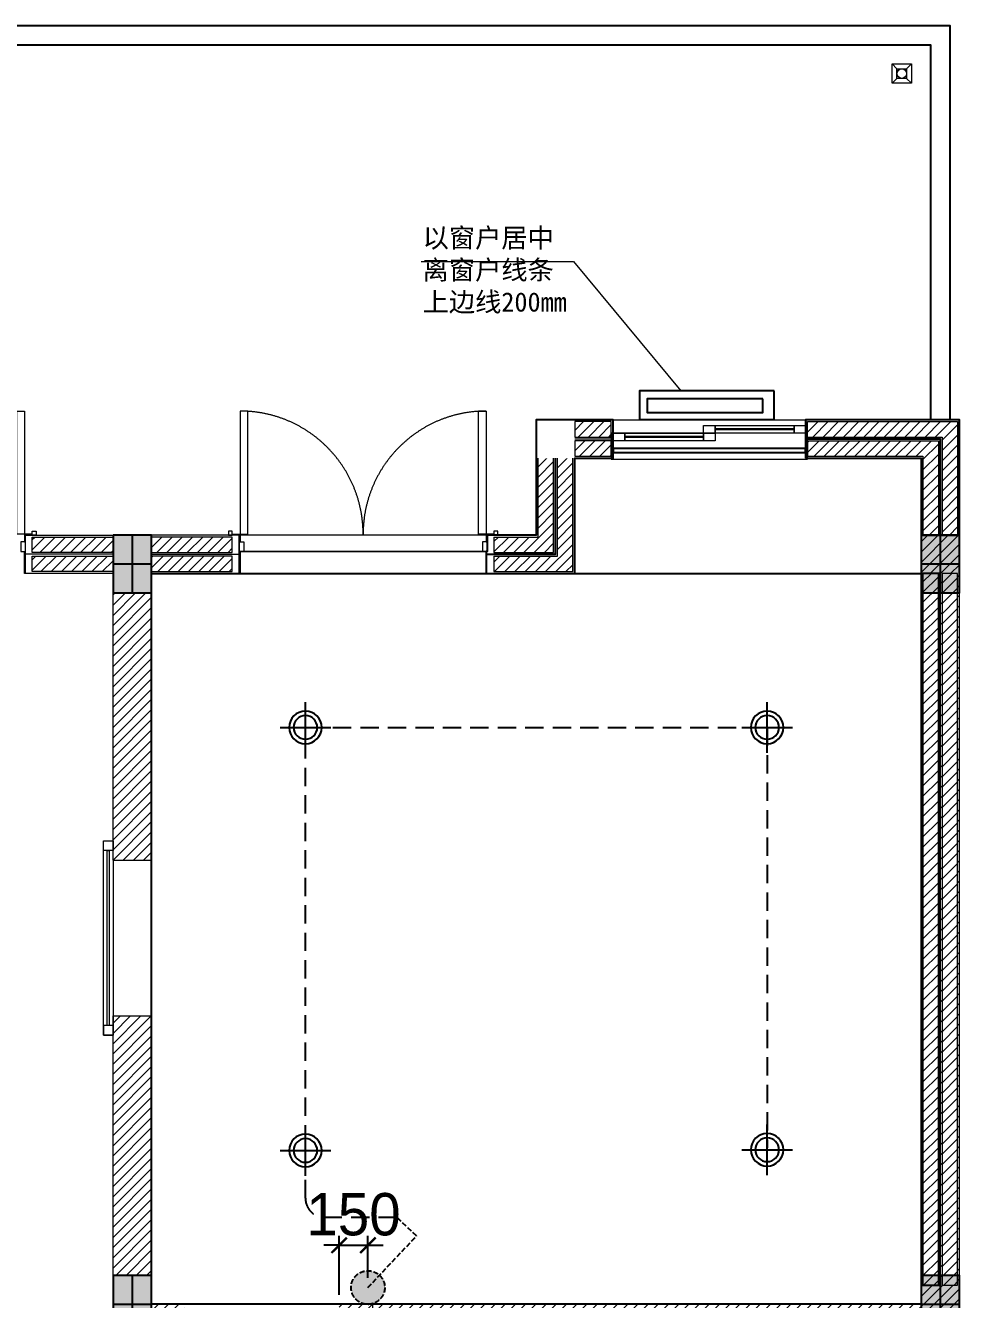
# Model space of a CAD drawing. Header units: inches. Extents: x -315689 to -186947, y -1261464 to -1173043.
# Drawn here: x -254907 to -250052, y -1211889 to -1205264 of the extents above; entities that cross this region are included whole.
import ezdxf

# ---------------------------------------------------------------- set-up
doc = ezdxf.new("R2010")
doc.units = ezdxf.units.IN
doc.header["$LTSCALE"] = 30
doc.header["$MEASUREMENT"] = 0
for name, pattern in [('CENTER2', [28.575, 19.05, -3.175, 3.175, -3.175]), ('DASH', [0.35, 0.25, -0.1]), ('HIDDEN2', [4.7625, 3.175, -1.5875])]:
    doc.linetypes.add(name, pattern=pattern)
doc.layers.get('Defpoints').update_dxf_attribs({"color": 140, "lineweight": 0})
for name, color, linetype, lineweight in [('200mm Colum', 1, 'Continuous', 0), ('200mm Wall', 7, 'Continuous', 20), ('A-WALL', 7, 'Continuous', 0), ('A-WALL-4-20', 252, 'Continuous', 0), ('B-WINDOW 2', 142, 'Continuous', 0), ('C-DOOR', 45, 'Continuous', 0), ('E- FIXTURES-TOILET', 251, 'Continuous', 0), ('floor', 1, 'Continuous', 18), ('TEXT2', 7, 'Continuous', 25)]:
    doc.layers.add(name, color=color, linetype=linetype, lineweight=lineweight)
for name, color, linetype in [('Ceiling', 4, 'Continuous'), ('L', 7, 'Continuous'), ('LIGHT', 6, 'Continuous'), ('WALL', 3, 'Continuous')]:
    doc.layers.add(name, color=color, linetype=linetype)
doc.layers.add('EM-ELEC', color=7, linetype='Continuous', lineweight=20, true_color=0xf1a013)
doc.layers.add('FF-开关回路', color=7, linetype='DASH', true_color=0xea0652)
doc.styles.add('Annotative', font='arial.ttf')
doc.styles.add('cordia.shx', font='cordia.shx')
doc.dimstyles.new('ISO 100', dxfattribs={"dimscale": 100, "dimtxt": 2.2, "dimasz": 0.8, "dimexe": 0.5, "dimexo": 0.5, "dimgap": 0.5, "dimtad": 1, "dimdec": 0, "dimzin": 0, "dimdsep": 46, "dimtxsty": 'cordia.shx', "dimblk": 'ARCHTICK', "dimcen": 0.09, "dimclrd": 6, "dimclre": 6, "dimclrt": 256, "dimadec": 0, "dimazin": 0, "dimtfac": 1, "dimtdec": 0, "dimtix": 1, "dimtmove": 2, "dimatfit": 3, "dimfxl": 1, "dimtolj": 1, "dimtzin": 0, "dimarcsym": 0})
pattern_1 = [(45, (21612.12, 5e-09), (-26.5165043, 26.5165043), [])]
pattern_2 = [(45, (21612.12, 35685.453), (-26.5165043, 26.5165043), [])]
pattern_3 = [(45, (19667.12, 36285.453), (-26.5165043, 26.5165043), [])]
pattern_4 = [(45, (-312528.227, -764272.604), (-26.5165043, 26.5165043), [])]

# ---------------------------------------------------------------- blocks, each defined once
blk = doc.blocks.new('zhu2')
at = {"lineweight": 25}
blk.add_hatch(color=5, dxfattribs=at).paths.add_polyline_path([(704694, -104492), (704694, -104792), (704894, -104792), (704894, -104492)])
at = {"color": 5, "lineweight": 25}
for p, q in [((704794, -104492), (704794, -104792)), ((704694, -104642), (704894, -104642))]:
    blk.add_line(p, q, dxfattribs=at)
blk.add_lwpolyline([(704694, -104492), (704694, -104792), (704894, -104792), (704894, -104492), (704694, -104492)], dxfattribs=at)
blk = doc.blocks.new('jgzhuzjd')
at = {"color": 3, "lineweight": 25}
for p in [(-415512.5, 114503), (-415512.5, 110653)]:
    blk.add_blockref('zhu2', p, dxfattribs=at)
blk = doc.blocks.new('AR-Double-Metal-Door-128cm-200-Frame_Flat-A')
at = {"layer": 'A-WALL', "color": 9, "true_color": 0xc7c8ca}
for points in [[(-680, 195), (-680, 215), (-700, 215), (-700, 195), (-680, 195)], [(700, 195), (700, 215), (680, 215), (680, 195), (700, 195)]]:
    blk.add_lwpolyline(points, dxfattribs=at)
for points in [[(-680, 200), (-640, 200), (-640, 160), (-645, 160), (-645, 195), (-680, 195)], [(680, 200), (640, 200), (640, 160), (645, 160), (645, 195), (680, 195)], [(-645, 160), (-620, 160), (-620, 110), (-645, 110)], [(645, 160), (620, 160), (620, 110), (645, 110)]]:
    blk.add_lwpolyline(points, close=True, dxfattribs=at)
at = {"layer": 'C-DOOR'}
for points in [[(-640, 200), (-600, 200), (-600, 840), (-640, 840)], [(640, 200), (600, 200), (600, 840), (640, 840)]]:
    blk.add_lwpolyline(points, close=True, dxfattribs=at)
at = {"layer": 'C-DOOR', "linetype": 'CENTER2', "ltscale": 50}
for centre, start, end in [((-640, 200), 0, 90), ((640, 200), 90, 180)]:
    blk.add_arc(centre, 640, start, end, dxfattribs=at)
blk = doc.blocks.new('AR-Hing-Alu-Window-100cm-200-Frame_Flat-A')
at = {"color": 0}
for points in [[(-440, -30), (-500, -30), (-500, -70), (-440, -70)], [(-30, -30), (-440, -30), (-440, -70), (-30, -70)], [(30, -30), (-30, -30), (-30, -70), (30, -70)], [(30, -70), (-30, -70), (-30, -110), (30, -110)], [(440, -70), (30, -70), (30, -110), (440, -110)], [(500, -70), (440, -70), (440, -110), (500, -110)]]:
    blk.add_lwpolyline(points, close=True, dxfattribs=at)
for points in [[(-440, -47.5), (-30, -47.5)], [(-440, -52.5), (-30, -52.5)], [(30, -87.5), (440, -87.5)], [(30, -92.5), (440, -92.5)]]:
    blk.add_lwpolyline(points, dxfattribs=at)
blk = doc.blocks.new('200mm Column')
blk.add_point((0, 0))
at = {"color": 1, "linetype": 'ByBlock'}
blk.add_wipeout([(100, -100), (-100, -100), (-100, 100), (100, 100)], dxfattribs=at)
blk = doc.blocks.new('AR-Drain-Tiolet-Area_Flat-A')
at = {"color": 0, "ltscale": 800}
for p, q in [((-120, -20), (-95, -45)), ((-45, -45), (-20, -20)), ((-95, -95), (-120, -120)), ((-45, -95), (-20, -120))]:
    blk.add_line(p, q, dxfattribs=at)
for points in [[(-20, -20), (-20, -120), (-120, -120), (-120, -20)], [(-45, -45), (-45, -95), (-95, -95), (-95, -45)]]:
    blk.add_lwpolyline(points, close=True, dxfattribs=at)
blk.add_circle((-70, -70), 25, dxfattribs=at)
blk = doc.blocks.new('GL')
at = {"layer": 'A-WALL-4-20'}
h = blk.add_hatch(dxfattribs=at)
h.set_pattern_fill('ANSI31', color=253, scale=300)
h.set_pattern_definition(pattern_2)
h.paths.add_polyline_path([(-250841.9, -1177597.9), (-250061.9, -1177597.9), (-250061.9, -1178187.9), (-250141.9, -1178187.9), (-250141.9, -1177677.9), (-250841.9, -1177677.9)])
h.paths.add_polyline_path([(-250841.9, -1177697.9), (-250161.9, -1177697.9), (-250161.9, -1178187.9), (-250241.9, -1178187.9), (-250241.9, -1177777.9), (-250841.9, -1177777.9)], flags=17)
h = blk.add_hatch(dxfattribs=at)
h.set_pattern_fill('ANSI31', color=253, scale=300)
h.set_pattern_definition(pattern_2)
h.paths.add_polyline_path([(-252241.9, -1177787.9), (-252161.9, -1177787.9), (-252161.9, -1178277.9), (-252471.9, -1178277.9), (-252471.9, -1178197.9), (-252241.9, -1178197.9)], flags=17)
h.paths.add_polyline_path([(-252141.9, -1177787.9), (-252061.9, -1177787.9), (-252061.9, -1178377.9), (-252471.9, -1178377.9), (-252471.9, -1178297.9), (-252141.9, -1178297.9)])
h = blk.add_hatch(dxfattribs=at)
h.set_pattern_fill('ANSI31', color=253, scale=300)
h.set_pattern_definition(pattern_1)
h.paths.add_polyline_path([(-250051.9, -1178187.9), (-250251.9, -1178187.9), (-250251.9, -1178387.9), (-250151.9, -1178387.9), (-250151.9, -1182087.9), (-250251.9, -1182087.9), (-250251.9, -1182187.9), (-253101.9, -1182187.9), (-253101.9, -1182387.9), (-253001.9, -1182387.9), (-253001.9, -1182287.9), (-250251.9, -1182287.9), (-250251.9, -1182387.9), (-250051.9, -1182387.9)])
h.paths.add_polyline_path([(-250141.9, -1182087.9), (-250141.9, -1178387.9), (-250061.9, -1178387.9), (-250061.9, -1182087.9)], flags=16)
h.paths.add_polyline_path([(-253001.9, -1183147.9), (-253101.9, -1183147.9), (-253101.9, -1183787.9), (-253001.9, -1183787.9)])
h.paths.add_polyline_path([(-250251.9, -1183787.9), (-251051.9, -1183787.9), (-251051.9, -1183537.9), (-250251.9, -1183537.9), (-250251.9, -1183687.9), (-250051.9, -1183687.9), (-250051.9, -1182387.9), (-250251.9, -1182387.9), (-250251.9, -1183437.9), (-251151.9, -1183437.9), (-251151.9, -1183787.9), (-252596.9, -1183787.9), (-253001.9, -1183787.9), (-253101.9, -1183787.9), (-253101.9, -1183887.9), (-252541.9, -1183887.9), (-250251.9, -1183887.9)])
h.paths.add_polyline_path([(-254151.9, -1183787.9), (-254251.9, -1183787.9), (-254251.9, -1183887.9), (-254151.9, -1183887.9)])
h.paths.add_polyline_path([(-253101.9, -1183787.9), (-253261.9, -1183787.9), (-253261.9, -1183887.9), (-253101.9, -1183887.9)])
h = blk.add_hatch(dxfattribs=at)
h.set_pattern_fill('ANSI31', color=253, scale=300)
h.set_pattern_definition(pattern_4)
h.paths.add_polyline_path([(-254871.9, -1178197.9), (-254451.9, -1178197.9), (-254451.9, -1178277.9), (-254871.9, -1178277.9)])
h = blk.add_hatch(dxfattribs=at)
h.set_pattern_fill('ANSI31', color=253, scale=300)
h.set_pattern_definition(pattern_2)
h.paths.add_polyline_path([(-253831.9, -1178197.9), (-254251.9, -1178197.9), (-254251.9, -1178277.9), (-253831.9, -1178277.9)])
h = blk.add_hatch(dxfattribs=at)
h.set_pattern_fill('ANSI31', color=253, scale=300)
h.set_pattern_definition(pattern_4)
h.paths.add_polyline_path([(-254871.9, -1178297.9), (-254451.9, -1178297.9), (-254451.9, -1178377.9), (-254871.9, -1178377.9)])
h = blk.add_hatch(dxfattribs=at)
h.set_pattern_fill('ANSI31', color=253, scale=300)
h.set_pattern_definition(pattern_2)
h.paths.add_polyline_path([(-253831.9, -1178297.9), (-254251.9, -1178297.9), (-254251.9, -1178377.9), (-253831.9, -1178377.9)])
h = blk.add_hatch(dxfattribs=at)
h.set_pattern_fill('ANSI31', color=253, scale=300)
h.set_pattern_definition(pattern_2)
h.paths.add_polyline_path([(-250161.9, -1178387.9), (-250241.9, -1178387.9), (-250241.9, -1182087.9), (-250161.9, -1182087.9)])
h = blk.add_hatch(dxfattribs=at)
h.set_pattern_fill('ANSI31', color=253, scale=300)
h.set_pattern_definition(pattern_2)
h.paths.add_polyline_path([(-250061.9, -1178387.9), (-250141.9, -1178387.9), (-250141.9, -1182087.9), (-250061.9, -1182087.9)])
h = blk.add_hatch(dxfattribs=at)
h.set_pattern_fill('ANSI31', color=253, scale=300)
h.set_pattern_definition(pattern_1)
h.paths.add_polyline_path([(-254251.9, -1178487.9), (-254451.9, -1178487.9), (-254451.9, -1179877.9), (-254351.9, -1179877.9), (-254251.9, -1179877.9)])
h.paths.add_polyline_path([(-254251.9, -1180687.9), (-254351.9, -1180687.9), (-254451.9, -1180687.9), (-254451.9, -1182037.9), (-254251.9, -1182037.9)])
h.paths.add_polyline_path([(-254251.9, -1182337.9), (-254451.9, -1182337.9), (-254451.9, -1183687.9), (-254251.9, -1183687.9)])
h.paths.add_polyline_path([(-254076.9, -1182187.9), (-254251.9, -1182187.9), (-254251.9, -1182287.9), (-254076.9, -1182287.9)])
h.paths.add_polyline_path([(-253101.9, -1182187.9), (-253276.9, -1182187.9), (-253276.9, -1182287.9), (-253101.9, -1182287.9)])
h.paths.add_polyline_path([(-254251.9, -1183687.9), (-254451.9, -1183687.9), (-254451.9, -1185087.9), (-254251.9, -1185087.9)])
h.paths.add_polyline_path([(-254251.9, -1185897.9), (-254451.9, -1185897.9), (-254451.9, -1187087.9), (-254251.9, -1187087.9)])
h.paths.add_polyline_path([(-254251.9, -1187287.9), (-254451.9, -1187287.9), (-254451.9, -1187537.9), (-254251.9, -1187537.9)])
h.paths.add_polyline_path([(-250251.9, -1187087.9), (-254251.9, -1187087.9), (-254251.9, -1187187.9), (-250601.9, -1187187.9), (-250601.9, -1187537.9), (-250251.9, -1187537.9), (-250251.9, -1187437.9), (-250501.9, -1187437.9), (-250501.9, -1187187.9), (-250251.9, -1187187.9)])
at = {"color": 51, "true_color": 0xf7f281}
blk.add_lwpolyline([(-251851.9, -1177737.9), (-251851.9, -1177757.9), (-250851.9, -1177757.9), (-250851.9, -1177737.9)], close=True, dxfattribs=at)
at = {"layer": '200mm Wall'}
for p, q in [((-254451.9, -1179877.9), (-254251.9, -1179877.9)), ((-254451.9, -1180687.9), (-254251.9, -1180687.9))]:
    blk.add_line(p, q, dxfattribs=at)
for points in [[(-250051.9, -1183687.9), (-250051.9, -1183687.9), (-250051.9, -1177587.9)], [(-254451.9, -1179877.9), (-254451.9, -1178387.9), (-254906.9, -1178387.9), (-254906.9, -1178247.9)], [(-254251.9, -1179877.9), (-254251.9, -1178387.9), (-253796.9, -1178387.9), (-253796.9, -1178247.9)], [(-254451.9, -1182337.9), (-254451.9, -1180687.9)], [(-254251.9, -1182337.9), (-254251.9, -1180687.9)]]:
    blk.add_lwpolyline(points, dxfattribs=at)
at = {"layer": 'A-WALL'}
for p, q in [((-254451.9, -1178287.9), (-254911.9, -1178287.9)), ((-254251.9, -1178287.9), (-253791.9, -1178287.9))]:
    blk.add_line(p, q, dxfattribs=at)
for points in [[(-254871.9, -1178387.9), (-254911.9, -1178387.9), (-254911.9, -1178272.9), (-254906.9, -1178272.9), (-254906.9, -1178187.9), (-254451.9, -1178187.9)], [(-253831.9, -1178387.9), (-253791.9, -1178387.9), (-253791.9, -1178272.9), (-253796.9, -1178272.9), (-253796.9, -1178187.9), (-254251.9, -1178187.9)], [(-254451.9, -1178387.9), (-254871.9, -1178387.9)]]:
    blk.add_lwpolyline(points, dxfattribs=at)
at = {"layer": 'A-WALL-4-20'}
blk.add_line((-251851.9, -1177587.9), (-250851.9, -1177587.9), dxfattribs=at)
at = {"layer": 'A-WALL-4-20', "color": 6}
blk.add_lwpolyline([(-250841.9, -1177657.9), (-251861.9, -1177657.9), (-251861.9, -1177792.9), (-250841.9, -1177792.9)], close=True, dxfattribs=at)
at = {"layer": 'C-DOOR'}
blk.add_line((-254451.9, -1179877.9), (-254251.9, -1179877.9), dxfattribs=at)
for points in [[(-254451.9, -1179877.9), (-254451.9, -1180787.9), (-254501.9, -1180787.9), (-254501.9, -1179777.9), (-254451.9, -1179777.9)], [(-254501.9, -1179777.9), (-254451.9, -1179777.9), (-254451.9, -1179827.9), (-254501.9, -1179827.9), (-254501.9, -1179777.9)], [(-254501.9, -1180787.9), (-254451.9, -1180787.9), (-254451.9, -1180737.9), (-254501.9, -1180737.9), (-254501.9, -1180787.9)]]:
    blk.add_lwpolyline(points, dxfattribs=at)
blk.add_lwpolyline([(-254471.9, -1179827.9), (-254471.9, -1180737.9), (-254481.9, -1180737.9), (-254481.9, -1179827.9)], close=True, dxfattribs=at)
at = {"layer": 'floor', "color": 253}
for p, q in [((-250841.9, -1177677.9), (-250841.9, -1177597.9)), ((-250841.9, -1177697.9), (-250841.9, -1177777.9))]:
    blk.add_line(p, q, dxfattribs=at)
for points in [[(-250841.9, -1177597.9), (-250061.9, -1177597.9), (-250061.9, -1178187.9)], [(-250841.9, -1177677.9), (-250141.9, -1177677.9), (-250141.9, -1178187.9)], [(-250841.9, -1177697.9), (-250161.9, -1177697.9), (-250161.9, -1178187.9)], [(-250841.9, -1177777.9), (-250241.9, -1177777.9), (-250241.9, -1178187.9)], [(-252471.9, -1178197.9), (-252471.9, -1178277.9)], [(-252471.9, -1178297.9), (-252471.9, -1178377.9)]]:
    blk.add_lwpolyline(points, dxfattribs=at)
at = {"layer": 'floor', "color": 251, "true_color": 0x636466}
for points in [[(-252506.9, -1178187.9), (-253796.9, -1178187.9), (-253796.9, -1178272.9), (-252506.9, -1178272.9)], [(-252511.9, -1178272.9), (-253791.9, -1178272.9), (-253791.9, -1178387.9), (-252511.9, -1178387.9)]]:
    blk.add_lwpolyline(points, close=True, dxfattribs=at)
at = {"layer": 'floor', "color": 253}
for points in [[(-254871.9, -1178197.9), (-254451.9, -1178197.9), (-254451.9, -1178277.9), (-254871.9, -1178277.9)], [(-253831.9, -1178197.9), (-254251.9, -1178197.9), (-254251.9, -1178277.9), (-253831.9, -1178277.9)], [(-254871.9, -1178297.9), (-254451.9, -1178297.9), (-254451.9, -1178377.9), (-254871.9, -1178377.9)], [(-253831.9, -1178297.9), (-254251.9, -1178297.9), (-254251.9, -1178377.9), (-253831.9, -1178377.9)], [(-250161.9, -1178387.9), (-250241.9, -1178387.9), (-250241.9, -1182087.9), (-250161.9, -1182087.9)], [(-250061.9, -1178387.9), (-250141.9, -1178387.9), (-250141.9, -1182087.9), (-250061.9, -1182087.9)]]:
    blk.add_lwpolyline(points, close=True, dxfattribs=at)
at = {"layer": 'WALL'}
for points in [[(-250851.9, -1177787.9), (-250251.9, -1177787.9), (-250251.9, -1178187.9), (-250051.9, -1178187.9), (-250051.9, -1177587.9), (-250851.9, -1177587.9)], [(-250251.9, -1182087.9), (-250151.9, -1182087.9), (-250151.9, -1178387.9), (-250251.9, -1178387.9)]]:
    blk.add_lwpolyline(points, close=True, dxfattribs=at)
blk.add_lwpolyline([(-250851.9, -1177687.9), (-250151.9, -1177687.9), (-250151.9, -1178187.9)], dxfattribs=at)
at = {"layer": '200mm Wall'}
for p in [(-543633.4, -1188198.9), (-539433.4, -1188198.9)]:
    blk.add_blockref('jgzhuzjd', p, dxfattribs=at)
at = {"layer": 'A-WALL', "xscale": -1}
blk.add_blockref('AR-Double-Metal-Door-128cm-200-Frame_Flat-A', (-255551.9, -1178382.9), dxfattribs=at)
at = {"layer": 'A-WALL'}
blk.add_blockref('AR-Double-Metal-Door-128cm-200-Frame_Flat-A', (-253151.9, -1178382.9), dxfattribs=at)
at = {"layer": 'B-WINDOW 2', "xscale": -1}
blk.add_blockref('AR-Hing-Alu-Window-100cm-200-Frame_Flat-A', (-251351.9, -1177587.9), dxfattribs=at)
at = {"layer": 'E- FIXTURES-TOILET'}
blk.add_blockref('AR-Drain-Tiolet-Area_Flat-A', (-250281.9, -1175717.9), dxfattribs=at)
at = {"layer": '200mm Colum'}
blk.add_blockref('200mm Column', (-252151.9, -1177687.9), dxfattribs=at)
at = {"layer": 'A-WALL-4-20'}
h = blk.add_hatch(dxfattribs=at)
h.set_pattern_fill('ANSI31', color=253, scale=300)
h.set_pattern_definition(pattern_3)
h.paths.add_polyline_path([(-251861.9, -1177677.9), (-252051.9, -1177677.9), (-252051.9, -1177597.9), (-251861.9, -1177597.9)])
h = blk.add_hatch(dxfattribs=at)
h.set_pattern_fill('ANSI31', color=253, scale=300)
h.set_pattern_definition(pattern_3)
h.paths.add_polyline_path([(-251861.9, -1177697.9), (-252051.9, -1177697.9), (-252051.9, -1177777.9), (-251861.9, -1177777.9)])
for points in [[(-258601.9, -1177587.9), (-258601.9, -1175537.9), (-250101.9, -1175537.9), (-250101.9, -1177587.9)], [(-258501.9, -1177587.9), (-258501.9, -1175637.9), (-250201.9, -1175637.9), (-250201.9, -1177587.9)]]:
    blk.add_lwpolyline(points)
at = {"layer": 'A-WALL'}
blk.add_line((-252051.9, -1177687.9), (-251851.9, -1177687.9), dxfattribs=at)
blk.add_lwpolyline([(-253101.9, -1182387.9), (-253101.9, -1182187.9), (-250251.9, -1182187.9), (-250251.9, -1177787.9), (-250851.9, -1177787.9), (-250851.9, -1177587.9), (-250151.9, -1177587.9)], dxfattribs=at)
at = {"layer": 'floor', "color": 253}
for points in [[(-251861.9, -1177597.9), (-252051.9, -1177597.9), (-252051.9, -1177677.9), (-251861.9, -1177677.9)], [(-251861.9, -1177697.9), (-252051.9, -1177697.9), (-252051.9, -1177777.9), (-251861.9, -1177777.9)]]:
    blk.add_lwpolyline(points, close=True, dxfattribs=at)
for points in [[(-252471.9, -1178297.9), (-252141.9, -1178297.9), (-252141.9, -1177787.9)], [(-252471.9, -1178377.9), (-252061.9, -1178377.9), (-252061.9, -1177787.9)], [(-252471.9, -1178277.9), (-252161.9, -1178277.9), (-252161.9, -1177787.9)], [(-252471.9, -1178197.9), (-252241.9, -1178197.9), (-252241.9, -1177787.9)]]:
    blk.add_lwpolyline(points, dxfattribs=at)
at = {"layer": 'WALL'}
blk.add_lwpolyline([(-252471.9, -1178187.9), (-252506.9, -1178187.9), (-252506.9, -1178272.9), (-252511.9, -1178272.9), (-252511.9, -1178387.9), (-252051.9, -1178387.9), (-252051.9, -1177787.9), (-251851.9, -1177787.9), (-251851.9, -1177587.9), (-252251.9, -1177587.9), (-252251.9, -1178187.9)], close=True, dxfattribs=at)
blk.add_lwpolyline([(-252511.9, -1178287.9), (-252151.9, -1178287.9), (-252151.9, -1177787.9)], dxfattribs=at)
blk = doc.blocks.new('*U337')
h = blk.add_hatch(color=256)
h.dxf.hatch_style = 1
edge = h.paths.add_edge_path()
edge.add_arc((1.4, 28.5), 25, 0, 360)
at = {"color": 0}
blk.add_lwpolyline([(1.4, 28.5), (75.8, 102.9), (47.5, 131.2)], dxfattribs=at)
blk.add_circle((1.4, 28.5), 25, dxfattribs=at)
blk = doc.blocks.new('D-2')
at = {"layer": 'L', "color": 22, "true_color": 0xe02606}
for p, q in [((236.3, -110), (236.3, 136.8)), ((359.7, 13.4), (112.9, 13.4))]:
    blk.add_line(p, q, dxfattribs=at)
at = {"layer": 'L', "color": 40, "true_color": 0xf5ce0a}
blk.add_circle((236.3, 13.4), 79.2, dxfattribs=at)
at = {"layer": 'LIGHT', "color": 212, "true_color": 0xc91dc3}
blk.add_circle((236.3, 13.4), 57.6, dxfattribs=at)
blk = doc.blocks.new('_ArchTick')
at = {"color": 0, "linetype": 'ByBlock', "const_width": 0.15}
blk.add_lwpolyline([(-0.5, -0.5), (0.5, 0.5)], dxfattribs=at)
blk = doc.blocks.new('*D435')
at = {"color": 6, "lineweight": -2, "transparency": 16777216}
for p, q in [((-253276.9, -1211864), (-253276.9, -1211557)), ((-253126.9, -1211776.5), (-253126.9, -1211557)), ((-253276.9, -1211607), (-253356.9, -1211607)), ((-253276.9, -1211607), (-253126.9, -1211607)), ((-253126.9, -1211607), (-253046.9, -1211607))]:
    blk.add_line(p, q, dxfattribs=at)
at = {"layer": 'Defpoints', "color": 0, "transparency": 16777216}
for p in [(-253126.9, -1211607), (-253126.9, -1211826.5), (-253276.9, -1211914)]:
    blk.add_point(p, dxfattribs=at)
at = {"color": 6, "lineweight": -2, "transparency": 16777216, "xscale": 80, "yscale": 80, "zscale": 80}
blk.add_blockref('_ArchTick', (-253276.9, -1211607), dxfattribs=at)
at = {"color": 6, "lineweight": -2, "transparency": 16777216, "xscale": 80, "yscale": 80, "zscale": 80, "rotation": 180}
blk.add_blockref('_ArchTick', (-253126.9, -1211607), dxfattribs=at)
at = {"transparency": 16777216, "insert": (-253201.9, -1211447), "char_height": 220, "attachment_point": 5, "style": 'cordia.shx'}
blk.add_mtext('\\A1;150', dxfattribs=at)

msp = doc.modelspace()

# ---------------------------------------------------------------- block references
msp.add_blockref('GL', (0, -29726.1))

# ---------------------------------------------------------------- next in the draw order: linework, layer by layer
msp.add_lwpolyline([(-254251.9, -1208114), (-250251.9, -1208114), (-250251.9, -1211914), (-254251.9, -1211914)], close=True)
at = {"layer": 'Ceiling'}
msp.add_lwpolyline([(-251014.5, -1207163.6), (-251714.5, -1207163.6), (-251714.5, -1207313.6), (-251014.5, -1207313.6)], close=True, dxfattribs=at)
at = {"layer": 'Ceiling', "color": 22, "true_color": 0xe02606}
msp.add_lwpolyline([(-251074.9, -1207205.4), (-251675, -1207205.4), (-251675, -1207276.5), (-251074.9, -1207276.5)], close=True, dxfattribs=at)
at = {"layer": 'EM-ELEC', "color": 1}
msp.add_lwpolyline([(-252850.2, -1206491.2), (-252058.9, -1206491.2), (-251500.2, -1207164.6)], dxfattribs=at)
at = {"layer": 'FF-开关回路', "color": 22, "linetype": 'HIDDEN2', "true_color": 0xe02606}
msp.add_lwpolyline([(-252976.4, -1211462.5), (-253351.9, -1211462.5, -0.414214), (-253451.9, -1211362.5), (-253451.9, -1208914), (-251051.9, -1208915.1), (-251051.9, -1211101)], format="xyb", dxfattribs=at)

# ---------------------------------------------------------------- next in the draw order: block references
at = {"layer": 'FF-开关回路', "xscale": 3.5, "yscale": 3.5, "zscale": 3.5, "rotation": 1.717221290615497}
msp.add_blockref('*U337', (-253128.8, -1211926.5), dxfattribs=at)
at = {"layer": 'LIGHT', "xscale": -1.068037974691833, "yscale": 1.068037974691833, "zscale": 1.068037974691833}
for p in [(-253199.5, -1208928.3), (-250799.5, -1208928.3), (-253199.5, -1211128.3), (-250799.5, -1211124.6)]:
    msp.add_blockref('D-2', p, dxfattribs=at)

# ---------------------------------------------------------------- next in the draw order: texts
at = {"layer": 'TEXT2', "color": 22, "true_color": 0xe02606, "insert": (-252842.7, -1206318.2), "char_height": 100, "attachment_point": 1, "style": 'Annotative'}
msp.add_mtext('{\\fSimSun|b0|i0|c134|p2;以窗户居中\\P离窗户线条\\fSimSun|b0|i0|c0|p2;\\P\\fSimSun|b0|i0|c134|p2;上边线200mm}', dxfattribs=at)

# ---------------------------------------------------------------- next in the draw order: dimensions: what is measured, and where the dimension line sits
dim = msp.add_linear_dim(base=(-253126.9, -1211607), p1=(-253276.9, -1211914), p2=(-253126.9, -1211826.5), dimstyle='ISO 100')
dim.commit()
dim.dimension.update_dxf_attribs({"geometry": '*D435', "text_midpoint": (-253201.9, -1211447)})

doc.saveas('drawing.dxf')
